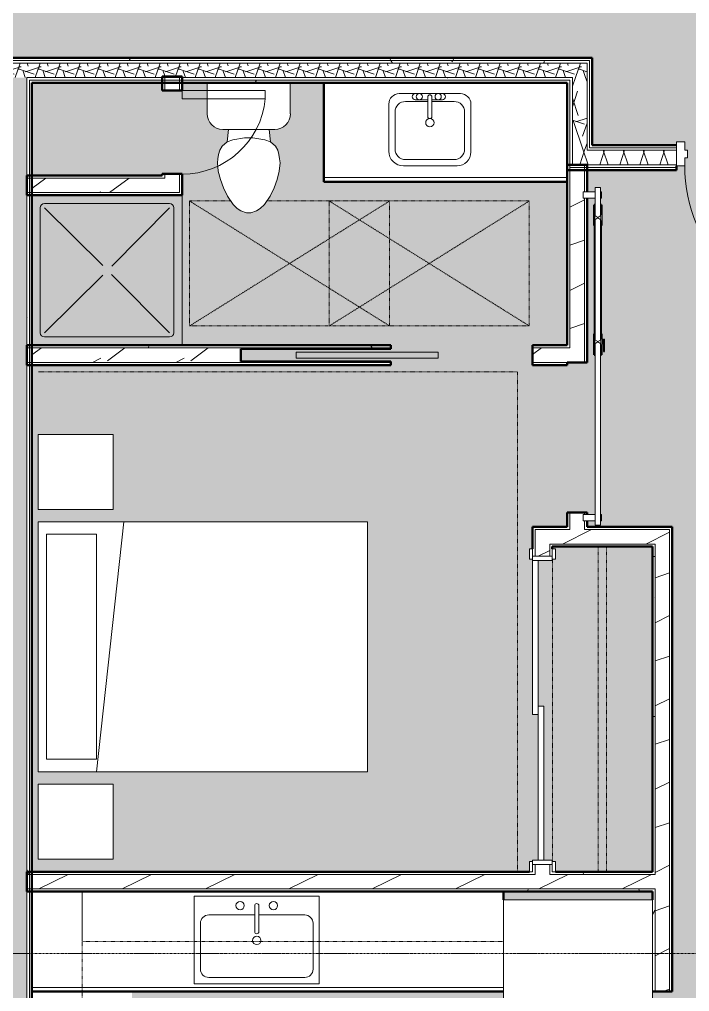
# Model space of a CAD drawing. Header units: inches. Extents: x -4292 to -464, y 9706 to 12474.
# Drawn here: x -3338.7 to -3178, y 10158 to 10391.4 of the extents above; entities that cross this region are included whole.
import ezdxf

# ---------------------------------------------------------------- set-up
doc = ezdxf.new("R2010")
doc.units = ezdxf.units.IN
doc.header["$MEASUREMENT"] = 0
doc.linetypes.add('Dash', pattern=[0.25, 0.125, -0.125])
doc.linetypes.add('Grid Line 1_2_', pattern=[0.875, 0.5, -0.125, 0.125, -0.125])
for name, color, linetype, lineweight in [('A-AREA-PATT-4', 254, 'Continuous', 9), ('A-DOOR-1', 7, 'Continuous', 9), ('A-DOOR-2', 90, 'Continuous', 20), ('A-DOOR-3', 50, 'Continuous', 13), ('A-DOOR-4', 250, 'Continuous', 50), ('A-DOOR-6', 31, 'Continuous', 9), ('A-DOOR-FRAM', 31, 'Continuous', 20), ('A-DOOR-FRAM-1', 90, 'Continuous', 20), ('A-GENM-HDLN-1', 7, 'Dash', 9), ('A-WALL', 113, 'Continuous', 13), ('A-WALL-2', 250, 'Continuous', 50), ('A-WALL-3', 50, 'Continuous', 13), ('A-WALL-PATT-1', 7, 'Continuous', 9), ('A-WALL-PATT-2', 8, 'Continuous', 9), ('A-WALL-PATT-5', 111, 'Continuous', 9), ('I-FURN-1', 7, 'Continuous', 9), ('I-FURN-HDLN-1', 7, 'Dash', 9), ('I-WALL-1', 2, 'Continuous', 50), ('P-SANR-FIXT-1', 7, 'Continuous', 9), ('Q-CASE-1', 250, 'Continuous', 50), ('Q-CASE-2', 7, 'Continuous', 9), ('Q-CASE-HDLN-1', 7, 'Dash', 9), ('Q-SPCQ-1', 7, 'Continuous', 9), ('S-GRID-1', 1, 'Grid Line 1_2_', 9)]:
    doc.layers.add(name, color=color, linetype=linetype, lineweight=lineweight)
doc.layers.add('A-AREA-PATT-6', color=254, linetype='Continuous', lineweight=9, transparency=1)
pattern_1 = [(0, (0, 0), (38.4, 9.6), [1.584, -27.216, 1.584, -27.216, -153.6]), (0, (0, 0), (38.4, 9.6), [-57.6, 1.584, -56.016, 1.584, -27.216, -67.2]), (0, (0, 0), (38.4, 9.6), [-144, 1.584, -17.616, 1.584, -46.416]), (120, (14.4, 4.8), (-27.513844, 28.4553755), [1.584, -27.216, 1.584, -27.216, -153.6]), (120, (14.4, 4.8), (-27.513844, 28.4553755), [-57.6, 1.584, -56.016, 1.584, -27.216, -67.2]), (120, (14.4, 4.8), (-27.513844, 28.4553755), [-144, 1.584, -17.616, 1.584, -46.416]), (240, (19.2, 24), (-10.886156, -38.0553755), [1.584, -27.216, 1.584, -27.216, -153.6]), (240, (19.2, 24), (-10.886156, -38.0553755), [-57.6, 1.584, -56.016, 1.584, -27.216, -67.2]), (240, (19.2, 24), (-10.886156, -38.0553755), [-144, 1.584, -17.616, 1.584, -46.416])]
pattern_2 = [(161.57, (0.6, 0.6), (-4.80033747, -0.00041462), [0, -34.152, 3.792, 0]), (18.43, (-0.6, 0.6), (-4.80033747, 0.00041462), [0, -34.152, 3.792, 0]), (108.43, (0.6, 0.6), (2.39913218, -12.00105099), [11.382, -26.562]), (71.57, (-0.6, 0.6), (2.39913218, 12.00105099), [11.382, -26.562])]
pattern_3 = [(216.87, (7.997, 19.992), (59.9755286, 39.9843071), [9.996, -89.964]), (206.565, (19.992, 13.994), (-19.991807, -19.992219), [22.352, -22.352]), (198.435, (19.992, 3.998), (-39.983821, -19.991955), [12.644, -50.576])]

msp = doc.modelspace()

# ---------------------------------------------------------------- hatches: boundary and pattern name
at = {"layer": 'A-AREA-PATT-4'}
h = msp.add_hatch(color=256, dxfattribs=at)
h.paths.add_polyline_path([(-3175.34, 9985.19), (-3137.31, 9985.19), (-3137.31, 9988.81), (-3140.12, 9988.81), (-3140.12, 10017.18), (-3141.07, 10017.18), (-3141.07, 10021.93), (-3140.12, 10021.93), (-3140.12, 10031.8), (-3156.25, 10031.8), (-3156.25, 10049.8), (-3152.25, 10049.8), (-3152.25, 10085.8), (-3156.25, 10085.8), (-3156.25, 10103.8), (-3140.12, 10103.8), (-3140.12, 10355.19), (-3141.12, 10355.19), (-3141.12, 10356.19), (-3143.12, 10356.19), (-3143.12, 10358.13), (-3143.75, 10358.13), (-3143.75, 10358.19), (-3178.5, 10358.19), (-3178.5, 10358.13), (-3179.12, 10358.13), (-3179.12, 10356.19), (-3181.12, 10356.19), (-3181.12, 10355.19), (-3202.57, 10355.19), (-3202.57, 10349.99), (-3200.63, 10349.99), (-3200.6, 10350.99), (-3199.38, 10350.99), (-3199.38, 10349.99), (-3199.1, 10349.99), (-3199.13, 10348.49), (-3199.38, 10348.49), (-3199.38, 10346.89), (-3199.13, 10346.89), (-3199.13, 10344.55), (-3198.95, 10344.55), (-3198.95, 10343.05), (-3199.13, 10343.05), (-3199.13, 10314.73), (-3198.95, 10314.73), (-3198.95, 10314.61), (-3198.88, 10314.56), (-3198.88, 10314.23), (-3198.63, 10314.23), (-3198.63, 10314.62), (-3198.38, 10314.57), (-3198.38, 10311.63), (-3198.63, 10311.69), (-3198.63, 10313.88), (-3198.88, 10313.83), (-3198.88, 10313.51), (-3198.95, 10313.51), (-3198.95, 10313.23), (-3199.13, 10313.23), (-3199.13, 10310.89), (-3199.38, 10310.89), (-3199.38, 10272.49), (-3199.1, 10272.49), (-3199.1, 10270.99), (-3199.38, 10270.99), (-3199.4, 10269.99), (-3200.63, 10269.99), (-3200.63, 10270.99), (-3202.57, 10270.99), (-3202.57, 10269.57), (-3182.12, 10269.57), (-3182.12, 10158.02), (-3186.87, 10158.02), (-3186.87, 10150.02), (-3222.62, 10150.02), (-3222.62, 10158.02), (-3311.72, 10158.02), (-3311.72, 10025.75), (-3304.22, 10025.75), (-3304.22, 10020.38), (-3308.97, 10020.38), (-3308.97, 10021), (-3335.72, 10021), (-3335.72, 9989.06), (-3308.97, 9989.06), (-3308.97, 9990.38), (-3304.22, 9990.38), (-3304.22, 9989.06), (-3177.12, 9989.06), (-3177.12, 10021.93), (-3171.07, 10021.93), (-3171.07, 10017.18), (-3172.37, 10017.18), (-3172.37, 9989.03), (-3175.34, 9989.03), (-3175.34, 9985.69)], flags=0)
h.paths.add_polyline_path([(-3170.32, 9990.03), (-3170.32, 10015.28), (-3160.82, 10015.28), (-3160.79, 10015.78), (-3160.33, 10015.78), (-3160.33, 10015.28), (-3144.06, 10015.28), (-3144.02, 10015.78), (-3143.34, 10015.78), (-3143.34, 10015.28), (-3142.32, 10015.28), (-3142.32, 9990.03), (-3169.32, 9990.03)], flags=0)
h.paths.add_polyline_path([(-3308.13, 9992.38), (-3334.13, 9992.38), (-3334.13, 10017.38), (-3308.13, 10017.38), (-3308.13, 9996.85)], flags=0)
h.paths.add_polyline_path([(-3229.21, 10029.31), (-3247.25, 10029.31), (-3247.25, 10113.31), (-3212.25, 10113.31), (-3212.25, 10107.31), (-3211.25, 10107.31), (-3211.25, 10035.31), (-3212.25, 10035.31), (-3212.25, 10029.31)], flags=0)
h.paths.add_polyline_path([(-3171.07, 10038.31), (-3196.25, 10038.37), (-3196.25, 10098.31), (-3166.25, 10098.31), (-3166.25, 10038.31)], flags=0)
h.paths.add_polyline_path([(-3215.02, 10180.02), (-3186.87, 10180.02), (-3186.87, 10182.02), (-3222.62, 10182.02), (-3222.62, 10180.02)], flags=0)
h.paths.add_polyline_path([(-3210.15, 10186.77), (-3186.87, 10186.77), (-3186.87, 10264.82), (-3210.9, 10264.82), (-3210.9, 10264.27), (-3210.15, 10264.27), (-3210.15, 10261.77), (-3210.9, 10261.77), (-3210.9, 10261.52), (-3214.27, 10261.52), (-3214.27, 10226.52), (-3212.9, 10226.52), (-3212.9, 10189.52), (-3210.9, 10189.52), (-3210.9, 10189.27), (-3210.15, 10189.27), (-3210.15, 10188.52)], flags=0)
h.paths.add_polyline_path([(-3334.25, 10186.77), (-3216.4, 10186.77), (-3216.4, 10189.27), (-3215.65, 10189.27), (-3215.65, 10189.52), (-3214.27, 10189.52), (-3214.27, 10224.52), (-3215.65, 10224.52), (-3215.65, 10261.77), (-3216.4, 10261.77), (-3216.4, 10264.27), (-3215.65, 10264.27), (-3215.65, 10269.57), (-3207.32, 10269.57), (-3207.32, 10272.99), (-3202.57, 10272.99), (-3202.57, 10272.49), (-3200.63, 10272.49), (-3200.63, 10310.89), (-3200.88, 10310.89), (-3200.88, 10346.89), (-3200.63, 10346.89), (-3200.63, 10348.49), (-3202.57, 10348.46), (-3202.57, 10308.99), (-3207.32, 10308.99), (-3207.32, 10308.4), (-3215.65, 10308.4), (-3215.65, 10313.15), (-3207.32, 10313.15), (-3207.32, 10352.41), (-3265.72, 10352.41), (-3265.72, 10376.14), (-3273.75, 10376.14), (-3273.75, 10368.69), (-3273.87, 10367.72), (-3274.25, 10366.83), (-3274.84, 10366.05), (-3275.61, 10365.46), (-3276.51, 10365.09), (-3277.55, 10364.96), (-3278.86, 10364.96), (-3278.51, 10361.94), (-3277.32, 10360.94), (-3276.76, 10359.94), (-3276.4, 10358.43), (-3276.31, 10357.93), (-3276.22, 10356.94), (-3276.4, 10354.95), (-3276.94, 10352.94), (-3277.66, 10350.94), (-3278.6, 10348.94), (-3279.98, 10346.94), (-3280.98, 10345.94), (-3281.85, 10345.44), (-3283.22, 10344.94), (-3284.34, 10344.98), (-3285.6, 10345.44), (-3286.46, 10345.94), (-3287.46, 10346.94), (-3288.85, 10348.94), (-3289.78, 10350.94), (-3290.51, 10352.94), (-3291.05, 10354.95), (-3291.22, 10356.94), (-3291.05, 10358.43), (-3290.96, 10358.94), (-3290.69, 10359.94), (-3290.12, 10360.94), (-3288.93, 10361.94), (-3288.59, 10364.96), (-3289.97, 10364.96), (-3290.94, 10365.09), (-3291.84, 10365.46), (-3292.61, 10366.05), (-3293.2, 10366.83), (-3293.57, 10367.72), (-3293.7, 10368.69), (-3293.7, 10376.14), (-3299.72, 10376.14), (-3299.72, 10374.28), (-3304.47, 10374.28), (-3304.47, 10376.14), (-3335.72, 10376.14), (-3335.72, 10353.9), (-3304.47, 10353.9), (-3304.47, 10354.28), (-3299.72, 10354.28), (-3299.72, 10349.15), (-3335.72, 10349.15), (-3335.72, 10313.15), (-3249.65, 10313.15), (-3249.65, 10312.28), (-3285.65, 10312.28), (-3285.65, 10309.28), (-3249.65, 10309.28), (-3249.65, 10308.4), (-3335.72, 10308.4), (-3335.72, 10186.77)], flags=0)
h.paths.add_polyline_path([(-3334.25, 10189.77), (-3334.25, 10207.77), (-3316.25, 10207.77), (-3316.25, 10189.77)], flags=0)
h.paths.add_polyline_path([(-3316.25, 10210.77), (-3334.25, 10210.77), (-3334.25, 10270.77), (-3255.25, 10270.77), (-3255.25, 10210.77), (-3257.36, 10210.77)], flags=0)
h.paths.add_polyline_path([(-3334.25, 10273.7), (-3334.25, 10291.7), (-3316.25, 10291.7), (-3316.25, 10273.7)], flags=0)
h.paths.add_polyline_path([(-3144.87, 10320.19), (-3144.87, 10356.19), (-3143.12, 10356.19), (-3143.12, 10320.19)], flags=0)
at = {"layer": 'A-AREA-PATT-6'}
h = msp.add_hatch(color=256, dxfattribs=at)
h.paths.add_polyline_path([(-2573.72, 10267.78), (-2609.72, 10267.78), (-2609.72, 10269.53), (-2573.72, 10269.53)], flags=0)
h.paths.add_polyline_path([(-2573.72, 11759), (-2609.72, 11759), (-2609.72, 11760.75), (-2573.72, 11760.75)], flags=0)
h.paths.add_polyline_path([(-2622.79, 10240.18), (-2589.26, 10240.18), (-2589.26, 10240.74), (-2587.26, 10240.74), (-2587.26, 10246.36), (-2573.72, 10246.36), (-2573.72, 10267.78), (-2571.97, 10267.78), (-2571.97, 10268.4), (-2570.72, 10268.4), (-2570.72, 10339.15), (-2571.97, 10339.15), (-2571.97, 10339.78), (-2573.72, 10339.78), (-2573.72, 10364.19), (-2493.57, 10364.19), (-2481.15, 10376.61), (-2481.68, 10377.14), (-2480.27, 10378.56), (-2478.9, 10377.19), (-2478.45, 10377.63), (-2477.17, 10376.35), (-2452.6, 10400.92), (-2453.88, 10402.2), (-2453.44, 10402.64), (-2454.81, 10404.01), (-2453.4, 10405.43), (-2452.87, 10404.9), (-2442.44, 10415.33), (-2453.18, 10426.07), (-2453.71, 10425.54), (-2455.12, 10426.95), (-2453.75, 10428.32), (-2454.2, 10428.76), (-2452.91, 10430.05), (-2477.49, 10454.62), (-2478.77, 10453.34), (-2479.21, 10453.78), (-2480.58, 10452.41), (-2481.99, 10453.82), (-2481.46, 10454.35), (-2490.13, 10463.01), (-2503.97, 10449.16), (-2508.22, 10449.16), (-2513.12, 10444.26), (-2513.12, 10449.16), (-2650.52, 10449.16), (-2650.52, 10470.39), (-2670.72, 10470.39), (-2670.72, 10469.64), (-2672.72, 10469.64), (-2672.72, 10471.58), (-2673.35, 10471.58), (-2673.35, 10473.39), (-2708.1, 10473.39), (-2708.1, 10471.58), (-2708.72, 10471.58), (-2708.72, 10469.64), (-2710.72, 10469.64), (-2710.72, 10470.39), (-2718.72, 10470.39), (-2718.72, 10469.64), (-2720.72, 10469.64), (-2720.72, 10471.58), (-2721.35, 10471.58), (-2721.35, 10473.39), (-2756.1, 10473.39), (-2756.1, 10471.58), (-2756.72, 10471.58), (-2756.72, 10469.64), (-2758.72, 10469.64), (-2758.72, 10470.39), (-2778.92, 10470.39), (-2778.92, 10449.44), (-3015.32, 10449.44), (-3015.32, 10470.39), (-3016.32, 10470.39), (-3016.32, 10470.64), (-3018.32, 10470.64), (-3018.32, 10472.58), (-3018.95, 10472.58), (-3018.95, 10473.39), (-3053.7, 10473.39), (-3053.7, 10472.58), (-3054.32, 10472.58), (-3054.32, 10470.64), (-3056.32, 10470.64), (-3056.32, 10470.39), (-3076.52, 10470.39), (-3076.52, 10449.44), (-3207.32, 10449.44), (-3207.32, 10470.39), (-3227.52, 10470.39), (-3227.52, 10470.64), (-3229.52, 10470.64), (-3229.52, 10472.58), (-3230.15, 10472.58), (-3230.15, 10473.39), (-3264.9, 10473.39), (-3264.9, 10472.58), (-3265.52, 10472.58), (-3265.52, 10470.64), (-3267.52, 10470.64), (-3267.52, 10470.39), (-3268.52, 10470.39), (-3268.52, 10449.16), (-3408.92, 10449.16), (-3408.92, 10851.39), (-3408.24, 10851.39), (-3408.24, 10852.89), (-3405.49, 10852.89), (-3405.49, 10869.57), (-3408.24, 10869.57), (-3408.24, 10871.07), (-3405.49, 10871.07), (-3405.49, 10889.26), (-3408.24, 10889.26), (-3408.24, 10890.76), (-3405.49, 10890.76), (-3405.49, 10908.94), (-3408.24, 10908.94), (-3408.24, 10910.44), (-3405.49, 10910.44), (-3405.49, 10928.62), (-3408.24, 10928.62), (-3408.24, 10930.12), (-3405.49, 10930.12), (-3405.49, 10948.31), (-3408.24, 10948.31), (-3408.24, 10949.81), (-3405.49, 10949.81), (-3405.49, 10967.99), (-3408.24, 10967.99), (-3408.24, 10969.49), (-3405.49, 10969.49), (-3405.49, 10987.67), (-3408.24, 10987.67), (-3408.24, 10989.17), (-3405.49, 10989.17), (-3405.49, 11007.36), (-3408.24, 11007.36), (-3408.24, 11008.86), (-3405.49, 11008.86), (-3405.49, 11027.04), (-3408.24, 11027.04), (-3408.24, 11028.54), (-3405.49, 11028.54), (-3405.49, 11046.73), (-3408.24, 11046.73), (-3408.24, 11048.23), (-3405.49, 11048.23), (-3405.49, 11066.41), (-3408.24, 11066.41), (-3408.24, 11067.91), (-3405.49, 11067.91), (-3405.49, 11086.29), (-3408.24, 11086.29), (-3408.24, 11087.79), (-3408.92, 11087.79), (-3408.92, 11649.61), (-3268.52, 11649.61), (-3268.52, 11628.39), (-3267.52, 11628.39), (-3267.52, 11628.14), (-3265.52, 11628.14), (-3265.52, 11626.2), (-3264.9, 11626.2), (-3264.9, 11625.39), (-3230.15, 11625.39), (-3230.15, 11626.2), (-3229.52, 11626.2), (-3229.52, 11628.14), (-3227.52, 11628.14), (-3227.52, 11628.39), (-3207.32, 11628.39), (-3207.32, 11649.34), (-3076.52, 11649.34), (-3076.52, 11628.39), (-3056.32, 11628.39), (-3056.32, 11628.14), (-3054.32, 11628.14), (-3054.32, 11626.2), (-3053.7, 11626.2), (-3053.7, 11625.39), (-3018.95, 11625.39), (-3018.95, 11626.2), (-3018.32, 11626.2), (-3018.32, 11628.14), (-3016.32, 11628.14), (-3016.32, 11628.39), (-3015.32, 11628.39), (-3015.32, 11649.34), (-2778.92, 11649.34), (-2778.92, 11628.39), (-2758.72, 11628.39), (-2758.72, 11629.14), (-2756.72, 11629.14), (-2756.72, 11627.2), (-2756.1, 11627.2), (-2756.1, 11625.39), (-2721.35, 11625.39), (-2721.35, 11627.2), (-2720.72, 11627.2), (-2720.72, 11629.14), (-2718.72, 11629.14), (-2718.72, 11628.39), (-2710.72, 11628.39), (-2710.72, 11629.14), (-2708.72, 11629.14), (-2708.72, 11627.2), (-2708.1, 11627.2), (-2708.1, 11625.39), (-2673.35, 11625.39), (-2673.35, 11627.2), (-2672.72, 11627.2), (-2672.72, 11629.14), (-2670.72, 11629.14), (-2670.72, 11628.39), (-2650.52, 11628.39), (-2650.52, 11649.61), (-2513.12, 11649.61), (-2513.12, 11654.52), (-2508.22, 11649.61), (-2503.97, 11649.61), (-2490.13, 11635.76), (-2481.46, 11644.43), (-2481.99, 11644.96), (-2480.58, 11646.37), (-2479.21, 11645), (-2478.77, 11645.44), (-2477.49, 11644.16), (-2452.91, 11668.73), (-2454.2, 11670.02), (-2453.75, 11670.46), (-2455.12, 11671.83), (-2453.71, 11673.24), (-2453.18, 11672.71), (-2442.44, 11683.45), (-2452.87, 11693.88), (-2453.4, 11693.35), (-2454.81, 11694.77), (-2453.44, 11696.14), (-2453.88, 11696.58), (-2452.6, 11697.86), (-2477.17, 11722.43), (-2478.45, 11721.15), (-2478.9, 11721.59), (-2480.27, 11720.22), (-2481.68, 11721.64), (-2481.15, 11722.17), (-2493.57, 11734.59), (-2573.72, 11734.59), (-2573.72, 11759), (-2571.97, 11759), (-2571.97, 11759.63), (-2570.72, 11759.63), (-2570.72, 11830.38), (-2571.97, 11830.38), (-2571.97, 11831), (-2573.72, 11831), (-2573.72, 11852.41), (-2587.26, 11852.41), (-2587.26, 11858.04), (-2589.26, 11858.04), (-2589.26, 11858.6), (-2625.26, 11858.6), (-2625.26, 11858.04), (-2627.26, 11858.04), (-2627.26, 11852.41), (-2634.92, 11852.41), (-2634.92, 11716.64), (-2736.7, 11716.64), (-2736.7, 11737.59), (-2737.7, 11737.59), (-2737.7, 11737.84), (-2739.7, 11737.84), (-2739.7, 11739.78), (-2740.32, 11739.78), (-2740.32, 11740.59), (-2775.07, 11740.59), (-2775.07, 11739.78), (-2775.7, 11739.78), (-2775.7, 11737.84), (-2777.7, 11737.84), (-2777.7, 11737.59), (-2797.9, 11737.59), (-2797.9, 11716.64), (-3072.92, 11716.64), (-3072.92, 11737.59), (-3093.12, 11737.59), (-3093.12, 11736.84), (-3095.12, 11736.84), (-3095.12, 11738.78), (-3095.75, 11738.78), (-3095.75, 11740.59), (-3130.5, 11740.59), (-3130.5, 11738.78), (-3131.12, 11738.78), (-3131.12, 11736.84), (-3133.12, 11736.84), (-3133.12, 11737.59), (-3141.12, 11737.59), (-3141.12, 11736.84), (-3143.12, 11736.84), (-3143.12, 11738.78), (-3143.75, 11738.78), (-3143.75, 11740.59), (-3178.5, 11740.59), (-3178.5, 11738.78), (-3179.12, 11738.78), (-3179.12, 11736.84), (-3181.12, 11736.84), (-3181.12, 11737.59), (-3201.32, 11737.59), (-3201.32, 11716.64), (-3418.52, 11716.64), (-3418.52, 11747.19), (-3455.52, 11747.19), (-3455.52, 11746.44), (-3457.52, 11746.44), (-3457.52, 11748.38), (-3458.15, 11748.38), (-3458.15, 11750.19), (-3492.9, 11750.19), (-3492.9, 11748.38), (-3493.52, 11748.38), (-3493.52, 11746.44), (-3495.52, 11746.44), (-3495.52, 11747.19), (-3498.92, 11747.19), (-3498.92, 11726.99), (-3499.17, 11726.99), (-3499.17, 11724.99), (-3501.11, 11724.99), (-3501.11, 11724.36), (-3501.92, 11724.36), (-3501.92, 11689.61), (-3501.11, 11689.61), (-3501.11, 11688.99), (-3499.17, 11688.99), (-3499.17, 11686.99), (-3498.92, 11686.99), (-3498.92, 11685.99), (-3477.97, 11685.99), (-3477.97, 11551.36), (-3479.87, 11551.36), (-3479.87, 11515.24), (-3486.06, 11515.24), (-3486.06, 11466.74), (-3479.87, 11466.74), (-3479.87, 11430.61), (-3607, 11430.61), (-3607, 11436.24), (-3609, 11436.24), (-3609, 11436.8), (-3645, 11436.8), (-3645, 11436.24), (-3647, 11436.24), (-3647, 11430.61), (-3662.12, 11430.61), (-3662.12, 11378.79), (-3652.72, 11378.79), (-3652.72, 11379.54), (-3650.72, 11379.54), (-3650.72, 11377.6), (-3650.1, 11377.6), (-3650.1, 11375.79), (-3615.35, 11375.79), (-3615.35, 11377.6), (-3614.72, 11377.6), (-3614.72, 11379.54), (-3612.72, 11379.54), (-3612.72, 11378.79), (-3477.97, 11378.79), (-3477.97, 11027.19), (-3498.92, 11027.19), (-3498.92, 11006.99), (-3499.17, 11006.99), (-3499.17, 11004.99), (-3501.11, 11004.99), (-3501.11, 11004.36), (-3501.92, 11004.36), (-3501.92, 10969.61), (-3501.11, 10969.61), (-3501.11, 10968.99), (-3499.17, 10968.99), (-3499.17, 10966.99), (-3498.92, 10966.99), (-3498.92, 10965.99), (-3477.97, 10965.99), (-3477.97, 10710.39), (-3498.92, 10710.39), (-3498.92, 10709.39), (-3499.17, 10709.39), (-3499.17, 10707.39), (-3501.11, 10707.39), (-3501.11, 10706.76), (-3501.92, 10706.76), (-3501.92, 10672.01), (-3501.11, 10672.01), (-3501.11, 10671.39), (-3499.17, 10671.39), (-3499.17, 10669.39), (-3498.92, 10669.39), (-3498.92, 10649.19), (-3477.97, 10649.19), (-3477.97, 10412.79), (-3498.92, 10412.79), (-3498.92, 10392.59), (-3499.17, 10392.59), (-3499.17, 10390.59), (-3501.11, 10390.59), (-3501.11, 10389.96), (-3501.92, 10389.96), (-3501.92, 10355.21), (-3501.11, 10355.21), (-3501.11, 10354.59), (-3499.17, 10354.59), (-3499.17, 10352.59), (-3498.92, 10352.59), (-3498.92, 10351.59), (-3496.92, 10351.59), (-3496.92, 10352.34), (-3494.92, 10352.34), (-3494.92, 10350.4), (-3494.3, 10350.4), (-3494.3, 10348.59), (-3459.55, 10348.59), (-3459.55, 10350.4), (-3458.92, 10350.4), (-3458.92, 10352.34), (-3456.92, 10352.34), (-3456.92, 10351.59), (-3418.52, 10351.59), (-3418.52, 10382.14), (-3201.32, 10382.14), (-3201.32, 10361.19), (-3181.12, 10361.19), (-3181.12, 10361.94), (-3179.12, 10361.94), (-3179.12, 10360), (-3178.5, 10360), (-3178.5, 10358.19), (-3143.75, 10358.19), (-3143.75, 10360), (-3143.12, 10360), (-3143.12, 10361.94), (-3141.12, 10361.94), (-3141.12, 10361.19), (-3133.12, 10361.19), (-3133.12, 10361.94), (-3131.12, 10361.94), (-3131.12, 10360), (-3130.5, 10360), (-3130.5, 10358.19), (-3095.75, 10358.19), (-3095.75, 10360), (-3095.12, 10360), (-3095.12, 10361.94), (-3093.12, 10361.94), (-3093.12, 10361.19), (-3072.92, 10361.19), (-3072.92, 10382.14), (-2797.9, 10382.14), (-2797.9, 10361.19), (-2777.7, 10361.19), (-2777.7, 10360.94), (-2775.7, 10360.94), (-2775.7, 10359), (-2775.07, 10359), (-2775.07, 10358.19), (-2740.32, 10358.19), (-2740.32, 10359), (-2739.7, 10359), (-2739.7, 10360.94), (-2737.7, 10360.94), (-2737.7, 10361.19), (-2736.7, 10361.19), (-2736.7, 10382.14), (-2634.92, 10382.14), (-2634.92, 10246.36), (-2637.92, 10246.36), (-2637.92, 10240.18), (-2634.51, 10240.18), (-2634.49, 10246.36), (-2627.26, 10246.36), (-2627.26, 10240.74), (-2625.26, 10240.74), (-2625.26, 10240.18)], flags=0)
h.paths.add_polyline_path([(-2609.72, 10338.03), (-2609.72, 10339.78), (-2573.72, 10339.78), (-2573.72, 10338.03), (-2595.23, 10338.03)], flags=0)
h.paths.add_polyline_path([(-2573.72, 11829.25), (-2609.72, 11829.25), (-2609.72, 11831), (-2573.72, 11831)], flags=0)
at = {"layer": 'A-WALL-PATT-1'}
h = msp.add_hatch(dxfattribs=at)
h.set_pattern_fill('FP_1', color=256, style=0, pattern_type=2)
h.set_pattern_definition(pattern_1)
h.paths.add_polyline_path([(-3215.65, 10312.53), (-3207.32, 10312.53), (-3207.32, 10313.15), (-3215.65, 10313.15)], flags=0)
h.paths.add_polyline_path([(-3285.65, 10312.53), (-3249.65, 10312.53), (-3249.65, 10313.15), (-3335.72, 10313.15), (-3335.72, 10312.53)], flags=0)
h = msp.add_hatch(dxfattribs=at)
h.set_pattern_fill('FP_1', color=256, style=0, pattern_type=2)
h.set_pattern_definition(pattern_1)
h.paths.add_polyline_path([(-3186.25, 10158.02), (-3186.25, 10182.65), (-3186.87, 10182.65), (-3186.87, 10158.02)], flags=0)
h.paths.add_polyline_path([(-3186.25, 10186.15), (-3186.25, 10264.82), (-3186.87, 10264.82), (-3186.87, 10186.15)], flags=0)
h = msp.add_hatch(dxfattribs=at)
h.set_pattern_fill('FP_1', color=256, style=0, pattern_type=2)
h.set_pattern_definition(pattern_1)
h.paths.add_polyline_path([(-3222.62, 10186.15), (-3215.02, 10186.15), (-3215.02, 10186.77), (-3335.72, 10186.77), (-3335.72, 10186.15), (-3229.21, 10186.15)], flags=0)
h.paths.add_polyline_path([(-3211.52, 10186.15), (-3186.87, 10186.15), (-3186.87, 10186.77), (-3211.52, 10186.77)], flags=0)
h = msp.add_hatch(dxfattribs=at)
h.set_pattern_fill('FP_1', color=256, style=0, pattern_type=2)
h.set_pattern_definition(pattern_1)
h.paths.add_polyline_path([(-3186.87, 10182.02), (-3186.87, 10182.65), (-3335.72, 10182.65), (-3335.72, 10182.02), (-3215.02, 10182.02)], flags=0)
at = {"layer": 'A-WALL-PATT-2'}
h = msp.add_hatch(dxfattribs=at)
h.set_pattern_fill('FP_2', color=256, style=0, pattern_type=2)
h.set_pattern_definition(pattern_3)
h.paths.add_polyline_path([(-3206.7, 10268.94), (-3203.2, 10268.94), (-3203.2, 10270.99), (-3203.48, 10270.99), (-3203.48, 10272.49), (-3203.2, 10272.49), (-3203.2, 10272.99), (-3206.7, 10272.99), (-3206.7, 10269.57)], flags=0)
h.paths.add_polyline_path([(-3206.7, 10308.99), (-3203.2, 10308.99), (-3203.2, 10348.49), (-3203.48, 10348.49), (-3203.48, 10349.99), (-3203.2, 10349.99), (-3203.2, 10356.44), (-3206.7, 10356.44), (-3206.7, 10309.03)], flags=0)
h = msp.add_hatch(dxfattribs=at)
h.set_pattern_fill('FP_2', color=256, style=0, pattern_type=2)
h.set_pattern_definition(pattern_3)
h.paths.add_polyline_path([(-3300.35, 10349.78), (-3300.35, 10353.28), (-3335.72, 10353.28), (-3335.72, 10349.78), (-3311.9, 10349.78)], flags=0)
h = msp.add_hatch(dxfattribs=at)
h.set_pattern_fill('FP_2', color=256, style=0, pattern_type=2)
h.set_pattern_definition(pattern_3)
h.paths.add_polyline_path([(-3207.32, 10308.99), (-3206.7, 10309.04), (-3206.7, 10312.53), (-3215.65, 10312.53), (-3215.65, 10309.03), (-3207.32, 10309.03)], flags=0)
h.paths.add_polyline_path([(-3335.72, 10309.03), (-3249.65, 10309.03), (-3249.65, 10309.28), (-3285.65, 10309.28), (-3285.65, 10312.28), (-3249.65, 10312.28), (-3249.65, 10312.53), (-3335.72, 10312.52), (-3335.72, 10309.03)], flags=0)
h = msp.add_hatch(dxfattribs=at)
h.set_pattern_fill('FP_2', color=256, style=0, pattern_type=2)
h.set_pattern_definition(pattern_3)
h.paths.add_polyline_path([(-3215.02, 10186.15), (-3211.52, 10186.15), (-3211.52, 10188.52), (-3215.02, 10188.52), (-3215.02, 10186.77)], flags=0)
h.paths.add_polyline_path([(-3215.02, 10262.52), (-3211.52, 10262.52), (-3211.52, 10268.94), (-3215.02, 10268.94)], flags=0)
h = msp.add_hatch(dxfattribs=at)
h.set_pattern_fill('FP_2', color=256, style=0, pattern_type=2)
h.set_pattern_definition(pattern_3)
h.paths.add_polyline_path([(-3186.25, 10265.44), (-3182.75, 10265.44), (-3182.75, 10268.94), (-3211.52, 10268.94), (-3211.52, 10265.44), (-3201.64, 10265.44)], flags=0)
h = msp.add_hatch(dxfattribs=at)
h.set_pattern_fill('FP_2', color=256, style=0, pattern_type=2)
h.set_pattern_definition(pattern_3)
h.paths.add_polyline_path([(-3182.75, 10158.02), (-3182.75, 10265.44), (-3186.25, 10265.44), (-3186.25, 10158.02)], flags=0)
h = msp.add_hatch(dxfattribs=at)
h.set_pattern_fill('FP_2', color=256, style=0, pattern_type=2)
h.set_pattern_definition(pattern_3)
h.paths.add_polyline_path([(-3229.21, 10182.65), (-3186.25, 10182.65), (-3186.25, 10186.15), (-3336.97, 10186.15), (-3336.97, 10182.65), (-3312.72, 10182.65)], flags=0)
at = {"layer": 'A-WALL-PATT-5'}
h = msp.add_hatch(dxfattribs=at)
h.set_pattern_fill('FP_1', color=256, style=0, pattern_type=2)
h.set_pattern_definition(pattern_1)
h.paths.add_polyline_path([(-3284.34, 10381.51), (-3201.32, 10381.51), (-3201.32, 10382.14), (-3341.72, 10382.14), (-3341.72, 10381.51), (-3336.97, 10381.51)], flags=0)
h = msp.add_hatch(dxfattribs=at)
h.set_pattern_fill('FP_1', color=256, style=0, pattern_type=2)
h.set_pattern_definition(pattern_1)
h.paths.add_polyline_path([(-3201.95, 10380.89), (-3201.95, 10381.51), (-3341.1, 10381.51), (-3341.1, 10380.89), (-3202.57, 10380.89)], flags=0)
h = msp.add_hatch(dxfattribs=at)
h.set_pattern_fill('FP_66', color=256, style=0, pattern_type=2)
h.set_pattern_definition(pattern_2)
h.paths.add_polyline_path([(-3265.72, 10377.39), (-3202.57, 10377.41), (-3202.57, 10380.89), (-3340.47, 10380.89), (-3340.47, 10377.39), (-3284.34, 10377.39)], flags=0)
h = msp.add_hatch(dxfattribs=at)
h.set_pattern_fill('FP_66', color=256, style=0, pattern_type=2)
h.set_pattern_definition(pattern_2)
h.paths.add_polyline_path([(-3336.97, 9988.81), (-3336.97, 10377.39), (-3340.47, 10377.39), (-3340.47, 9988.81), (-3339.47, 9988.81)], flags=0)
h = msp.add_hatch(dxfattribs=at)
h.set_pattern_fill('FP_1', color=256, style=0, pattern_type=2)
h.set_pattern_definition(pattern_1)
h.paths.add_polyline_path([(-3336.97, 10376.76), (-3206.07, 10376.77), (-3206.07, 10377.39), (-3336.97, 10377.39)], flags=0)
h = msp.add_hatch(dxfattribs=at)
h.set_pattern_fill('FP_1', color=256, style=0, pattern_type=2)
h.set_pattern_definition(pattern_1)
h.paths.add_polyline_path([(-3336.35, 9988.81), (-3336.35, 10182.65), (-3336.97, 10182.65), (-3336.97, 9988.81)], flags=0)
h.paths.add_polyline_path([(-3336.97, 10186.15), (-3336.35, 10186.15), (-3336.35, 10376.76), (-3336.97, 10376.76), (-3336.97, 10204.44)], flags=0)
h = msp.add_hatch(dxfattribs=at)
h.set_pattern_fill('FP_1', color=256, style=0, pattern_type=2)
h.set_pattern_definition(pattern_1)
h.paths.add_polyline_path([(-3336.35, 10376.14), (-3206.7, 10376.14), (-3206.7, 10376.76), (-3336.35, 10376.76)], flags=0)
h = msp.add_hatch(dxfattribs=at)
h.set_pattern_fill('FP_66', color=256, style=0, pattern_type=2)
h.set_pattern_definition(pattern_2)
h.paths.add_polyline_path([(-3203.2, 10359.94), (-3202.57, 10359.94), (-3202.57, 10377.39), (-3206.07, 10377.39), (-3206.07, 10359.94)], flags=0)
h = msp.add_hatch(dxfattribs=at)
h.set_pattern_fill('FP_1', color=256, style=0, pattern_type=2)
h.set_pattern_definition(pattern_1)
h.paths.add_polyline_path([(-3335.72, 9988.81), (-3335.72, 10182.65), (-3336.35, 10182.65), (-3336.35, 9988.81)], flags=0)
h.paths.add_polyline_path([(-3336.35, 10186.15), (-3335.72, 10186.15), (-3335.72, 10376.14), (-3336.35, 10376.14), (-3336.35, 10204.44)], flags=0)
h = msp.add_hatch(dxfattribs=at)
h.set_pattern_fill('FP_66', color=256, style=0, pattern_type=2)
h.set_pattern_definition(pattern_2)
h.paths.add_polyline_path([(-3181.12, 10356.44), (-3181.12, 10359.94), (-3206.07, 10359.94), (-3206.07, 10356.44), (-3201.64, 10356.44)], flags=0)
h.paths.add_polyline_path([(-3133.12, 10356.44), (-3133.12, 10359.94), (-3141.12, 10359.94), (-3141.12, 10356.44), (-3134.12, 10356.44)], flags=0)
h.paths.add_polyline_path([(-3091.39, 10356.44), (-3068.17, 10356.44), (-3068.17, 10359.94), (-3093.12, 10359.94), (-3093.12, 10356.44)], flags=0)
h = msp.add_hatch(dxfattribs=at)
h.set_pattern_fill('FP_1', color=256, style=0, pattern_type=2)
h.set_pattern_definition(pattern_1)
h.paths.add_polyline_path([(-3181.12, 10359.94), (-3181.12, 10360.56), (-3202.57, 10360.56), (-3202.57, 10359.94), (-3201.64, 10359.94)], flags=0)
h.paths.add_polyline_path([(-3141.12, 10359.94), (-3133.12, 10359.94), (-3133.12, 10360.56), (-3141.12, 10360.56), (-3141.12, 10360)], flags=0)
h.paths.add_polyline_path([(-3077.6, 10359.94), (-3071.67, 10359.94), (-3071.67, 10360.56), (-3093.12, 10360.56), (-3093.12, 10359.94), (-3091.39, 10359.94)], flags=0)

# ---------------------------------------------------------------- linework, layer by layer
at = {"layer": 'A-DOOR-1'}
for p, q in [((-3198.88, 10314.68), (-3198.95, 10314.68)), ((-3198.95, 10313.43), (-3198.88, 10313.43)), ((-3198.88, 10314.61), (-3198.88, 10314.68)), ((-3198.88, 10314.68), (-3198.88, 10314.43)), ((-3198.88, 10314.43), (-3198.88, 10313.68)), ((-3198.63, 10314.31), (-3198.88, 10314.31)), ((-3198.63, 10314.31), (-3198.88, 10314.31)), ((-3198.88, 10313.81), (-3198.63, 10313.81)), ((-3198.88, 10313.81), (-3198.63, 10313.81)), ((-3198.88, 10313.68), (-3198.88, 10313.43)), ((-3198.88, 10313.43), (-3198.88, 10313.51)), ((-3198.38, 10314.62), (-3198.63, 10314.62)), ((-3198.38, 10314.58), (-3198.63, 10314.58)), ((-3198.63, 10313.49), (-3198.63, 10314.55)), ((-3198.38, 10313.49), (-3198.63, 10313.49)), ((-3198.38, 10314.55), (-3198.38, 10313.49)), ((-3198.63, 10311.61), (-3198.38, 10311.61)), ((-3216.4, 10264.27), (-3215.65, 10264.27)), ((-3216.4, 10261.77), (-3216.4, 10264.27)), ((-3215.65, 10264.27), (-3215.65, 10261.77)), ((-3210.9, 10264.27), (-3210.15, 10264.27)), ((-3210.9, 10261.77), (-3210.9, 10264.27)), ((-3210.15, 10264.27), (-3210.15, 10261.77)), ((-3215.65, 10261.77), (-3216.4, 10261.77)), ((-3210.15, 10261.77), (-3210.9, 10261.77)), ((-3216.4, 10189.27), (-3215.65, 10189.27)), ((-3216.4, 10186.77), (-3216.4, 10189.27)), ((-3215.65, 10189.27), (-3215.65, 10186.77)), ((-3210.9, 10189.27), (-3210.15, 10189.27)), ((-3210.9, 10186.77), (-3210.9, 10189.27)), ((-3210.15, 10189.27), (-3210.15, 10186.77)), ((-3215.65, 10186.77), (-3216.4, 10186.77)), ((-3210.15, 10186.77), (-3210.9, 10186.77))]:
    msp.add_line(p, q, dxfattribs=at)
msp.add_arc((-3299.72, 10374.28), 20.07, 270, 354.2799, dxfattribs=at)
for points in [[(-3198.63, 10314.57), (-3198.63, 10314.59), (-3198.63, 10314.61), (-3198.63, 10314.62)], [(-3198.38, 10314.62), (-3198.38, 10314.61), (-3198.38, 10314.59), (-3198.38, 10314.57)]]:
    msp.add_open_spline(points, degree=3, dxfattribs=at)
for points, knots in [([(-3198.63, 10311.62), (-3198.63, 10311.62), (-3198.63, 10311.6), (-3198.63, 10311.64), (-3198.63, 10311.96), (-3198.63, 10312.28), (-3198.63, 10312.63), (-3198.63, 10313.04), (-3198.63, 10313.49)], [0.4885654, 0.4885654, 0.4885654, 0.4885654, 0.4969616, 0.5563887, 0.6054888, 0.6485379, 0.6854273, 0.722227, 0.722227, 0.722227, 0.722227]), ([(-3198.38, 10313.49), (-3198.38, 10313.04), (-3198.38, 10312.63), (-3198.38, 10312.28), (-3198.38, 10311.96), (-3198.38, 10311.64), (-3198.38, 10311.6), (-3198.38, 10311.62), (-3198.38, 10311.62)], [-0.722227, -0.722227, -0.722227, -0.722227, -0.6854273, -0.6485379, -0.6054888, -0.5563887, -0.4969616, -0.4885654, -0.4885654, -0.4885654, -0.4885654])]:
    msp.add_open_spline(points, degree=3, knots=knots, dxfattribs=at)
at = {"layer": 'A-DOOR-2'}
for p, q in [((-3299.72, 10374.28), (-3279.76, 10374.28)), ((-3299.72, 10374.28), (-3299.72, 10372.28)), ((-3279.76, 10374.28), (-3279.76, 10372.28)), ((-3299.72, 10372.28), (-3279.76, 10372.28)), ((-3272.31, 10311.53), (-3272.31, 10310.03)), ((-3238.31, 10311.53), (-3272.31, 10311.53)), ((-3238.31, 10310.03), (-3238.31, 10311.53)), ((-3272.31, 10310.03), (-3238.31, 10310.03)), ((-3215.65, 10261.52), (-3214.27, 10261.52)), ((-3215.65, 10224.52), (-3215.65, 10261.52)), ((-3214.27, 10261.52), (-3214.27, 10224.52)), ((-3214.27, 10226.52), (-3212.9, 10226.52)), ((-3214.27, 10189.52), (-3214.27, 10226.52)), ((-3212.9, 10226.52), (-3212.9, 10189.52)), ((-3214.27, 10224.52), (-3215.65, 10224.52)), ((-3212.9, 10189.52), (-3214.27, 10189.52))]:
    msp.add_line(p, q, dxfattribs=at)
at = {"layer": 'A-DOOR-3'}
for p, q in [((-3200.63, 10350.99), (-3200.63, 10344.23)), ((-3200.63, 10350.99), (-3200, 10350.99)), ((-3200, 10350.99), (-3199.38, 10350.99)), ((-3199.38, 10344.22), (-3199.38, 10350.99)), ((-3200.63, 10349.99), (-3203.48, 10349.99)), ((-3203.48, 10349.99), (-3203.48, 10348.49)), ((-3203.48, 10348.49), (-3200.63, 10348.49)), ((-3199.1, 10349.99), (-3199.38, 10349.99)), ((-3199.38, 10348.49), (-3199.1, 10348.49)), ((-3199.1, 10348.49), (-3199.1, 10349.99)), ((-3199.96, 10343.81), (-3200.71, 10344.28)), ((-3200.71, 10343.78), (-3200.71, 10344.28)), ((-3200.71, 10343.28), (-3200.71, 10343.78)), ((-3200.71, 10343.28), (-3199.96, 10343.75)), ((-3199.27, 10344.28), (-3200.02, 10343.81)), ((-3200.02, 10343.75), (-3199.27, 10343.28)), ((-3198.95, 10344.55), (-3199.27, 10344.55)), ((-3199.27, 10344.55), (-3199.27, 10343.05)), ((-3198.95, 10344.55), (-3198.95, 10343.05)), ((-3200.88, 10341.89), (-3200.88, 10315.89)), ((-3200.63, 10343.34), (-3200.63, 10314.44)), ((-3199.38, 10314.43), (-3199.38, 10343.35)), ((-3199.27, 10343.05), (-3198.95, 10343.05)), ((-3199.13, 10315.89), (-3199.13, 10341.89)), ((-3199.96, 10314.02), (-3200.71, 10314.49)), ((-3200.71, 10313.99), (-3200.71, 10314.49)), ((-3200.71, 10313.49), (-3200.71, 10313.99)), ((-3200.71, 10313.49), (-3199.96, 10313.96)), ((-3200.63, 10313.55), (-3200.63, 10269.99)), ((-3199.27, 10314.49), (-3200.02, 10314.02)), ((-3200.02, 10313.96), (-3199.27, 10313.49)), ((-3199.38, 10269.99), (-3199.38, 10313.56)), ((-3199.27, 10314.73), (-3198.95, 10314.73)), ((-3199.27, 10314.73), (-3199.27, 10313.23)), ((-3198.95, 10314.73), (-3198.95, 10313.23)), ((-3198.95, 10313.23), (-3199.27, 10313.23)), ((-3200.63, 10272.49), (-3203.48, 10272.49)), ((-3203.48, 10272.49), (-3203.48, 10270.99)), ((-3199.1, 10272.49), (-3199.38, 10272.49)), ((-3199.1, 10270.99), (-3199.1, 10272.49)), ((-3203.48, 10270.99), (-3200.63, 10270.99)), ((-3200, 10269.99), (-3200.63, 10269.99)), ((-3199.38, 10269.99), (-3200, 10269.99)), ((-3199.38, 10270.99), (-3199.1, 10270.99))]:
    msp.add_line(p, q, dxfattribs=at)
at = {"layer": 'A-DOOR-4'}
for p, q in [((-3200.88, 10346.89), (-3200.62, 10346.89)), ((-3200.88, 10341.89), (-3200.88, 10346.89)), ((-3199.38, 10346.89), (-3199.13, 10346.89)), ((-3199.13, 10346.89), (-3199.13, 10344.55)), ((-3200.62, 10341.89), (-3200.88, 10341.89)), ((-3199.13, 10341.89), (-3199.38, 10341.89)), ((-3199.13, 10343.05), (-3199.13, 10341.89)), ((-3200.88, 10315.89), (-3200.62, 10315.89)), ((-3200.88, 10310.89), (-3200.88, 10315.89)), ((-3199.38, 10315.89), (-3199.13, 10315.89)), ((-3199.13, 10315.89), (-3199.13, 10314.73)), ((-3199.13, 10313.23), (-3199.13, 10310.89)), ((-3200.6, 10310.89), (-3200.88, 10310.89)), ((-3199.13, 10310.89), (-3199.4, 10310.89))]:
    msp.add_line(p, q, dxfattribs=at)
at = {"layer": 'A-DOOR-6'}
msp.add_arc((-3143.12, 10356.19), 36, 180, 270, dxfattribs=at)
at = {"layer": 'A-DOOR-FRAM'}
for p, q in [((-3181.12, 10361.94), (-3179.12, 10361.94)), ((-3181.12, 10356.19), (-3181.12, 10361.94)), ((-3179.12, 10361.94), (-3179.12, 10360)), ((-3179.12, 10360), (-3178.5, 10360)), ((-3178.5, 10360), (-3178.5, 10358.13)), ((-3179.12, 10358.13), (-3179.12, 10356.19)), ((-3178.5, 10358.13), (-3179.12, 10358.13)), ((-3179.12, 10356.19), (-3181.12, 10356.19))]:
    msp.add_line(p, q, dxfattribs=at)
at = {"layer": 'A-DOOR-FRAM-1'}
for p, q in [((-3215.65, 10262.52), (-3210.9, 10262.52)), ((-3215.65, 10261.52), (-3215.65, 10262.52)), ((-3210.9, 10262.52), (-3210.9, 10261.52)), ((-3210.9, 10261.52), (-3215.65, 10261.52)), ((-3215.65, 10188.52), (-3215.65, 10189.52)), ((-3215.65, 10189.52), (-3210.9, 10189.52)), ((-3210.9, 10188.52), (-3215.65, 10188.52)), ((-3210.9, 10189.52), (-3210.9, 10188.52))]:
    msp.add_line(p, q, dxfattribs=at)
at = {"layer": 'A-GENM-HDLN-1'}
for p, q in [((-3249.92, 10317.78), (-3297.92, 10347.78)), ((-3249.92, 10347.78), (-3297.92, 10317.78)), ((-3297.92, 10317.78), (-3297.92, 10347.78)), ((-3297.92, 10347.78), (-3288.05, 10347.78)), ((-3279.4, 10347.78), (-3249.92, 10347.78)), ((-3216.42, 10317.78), (-3264.42, 10347.78)), ((-3216.42, 10347.78), (-3264.42, 10317.78)), ((-3264.42, 10317.78), (-3264.42, 10347.78)), ((-3264.42, 10347.78), (-3216.42, 10347.78)), ((-3249.92, 10347.78), (-3249.92, 10317.78)), ((-3216.42, 10347.78), (-3216.42, 10317.78)), ((-3249.92, 10317.78), (-3297.92, 10317.78)), ((-3216.42, 10317.78), (-3264.42, 10317.78))]:
    msp.add_line(p, q, dxfattribs=at)
at = {"layer": 'A-WALL'}
for p, q in [((-3341.1, 10381.51), (-3201.95, 10381.51)), ((-3201.95, 10360.56), (-3201.95, 10381.51)), ((-3417.27, 10380.89), (-3202.57, 10380.89)), ((-3202.57, 10359.94), (-3202.57, 10380.89)), ((-3336.97, 10377.39), (-3336.97, 9988.81)), ((-3336.97, 10377.39), (-3206.07, 10377.39)), ((-3336.35, 10376.76), (-3336.35, 9988.81)), ((-3336.35, 10376.76), (-3206.7, 10376.76)), ((-3206.7, 10355.81), (-3206.7, 10376.76)), ((-3206.07, 10356.44), (-3206.07, 10377.39)), ((-3181.12, 10359.94), (-3202.57, 10359.94)), ((-3181.12, 10360.56), (-3201.95, 10360.56)), ((-3181.12, 10355.81), (-3206.7, 10355.81)), ((-3181.12, 10356.44), (-3206.07, 10356.44))]:
    msp.add_line(p, q, dxfattribs=at)
at = {"layer": 'A-WALL-2'}
for p, q in [((-3304.47, 10377.66), (-3304.47, 10374.28)), ((-3299.72, 10377.66), (-3304.47, 10377.66)), ((-3299.72, 10374.28), (-3299.72, 10377.66)), ((-3304.47, 10374.28), (-3299.72, 10374.28)), ((-3207.32, 10356.44), (-3207.32, 10313.15)), ((-3202.57, 10356.44), (-3207.32, 10356.44)), ((-3202.57, 10349.99), (-3202.57, 10356.44)), ((-3304.47, 10353.9), (-3336.97, 10353.9)), ((-3336.97, 10353.9), (-3336.97, 10349.15)), ((-3304.47, 10354.28), (-3304.47, 10353.9)), ((-3299.72, 10354.28), (-3304.47, 10354.28)), ((-3299.72, 10353.9), (-3299.72, 10354.28)), ((-3299.72, 10349.78), (-3299.72, 10353.9)), ((-3336.97, 10349.15), (-3299.72, 10349.15)), ((-3299.72, 10349.15), (-3299.72, 10349.78)), ((-3202.57, 10308.99), (-3202.57, 10348.49)), ((-3249.65, 10313.15), (-3336.97, 10313.15)), ((-3336.97, 10313.15), (-3336.97, 10308.4)), ((-3285.65, 10309.28), (-3285.65, 10312.28)), ((-3285.65, 10312.28), (-3249.65, 10312.28)), ((-3249.65, 10312.28), (-3249.65, 10313.15)), ((-3207.32, 10313.15), (-3215.65, 10313.15)), ((-3215.65, 10313.15), (-3215.65, 10308.4)), ((-3249.65, 10309.28), (-3285.65, 10309.28)), ((-3249.65, 10308.4), (-3249.65, 10309.28)), ((-3207.32, 10308.99), (-3202.57, 10308.99)), ((-3207.32, 10308.4), (-3207.32, 10308.99)), ((-3336.97, 10308.4), (-3249.65, 10308.4)), ((-3215.65, 10308.4), (-3207.32, 10308.4)), ((-3207.32, 10272.99), (-3207.32, 10269.57)), ((-3202.57, 10272.99), (-3207.32, 10272.99)), ((-3202.57, 10272.49), (-3202.57, 10272.99)), ((-3215.65, 10269.57), (-3215.65, 10264.27)), ((-3215.02, 10269.57), (-3215.65, 10269.57)), ((-3210.9, 10269.57), (-3215.02, 10269.57)), ((-3207.32, 10269.57), (-3210.9, 10269.57)), ((-3202.57, 10269.57), (-3202.57, 10270.99)), ((-3182.12, 10269.57), (-3202.57, 10269.57)), ((-3182.12, 10268.94), (-3182.12, 10269.57)), ((-3182.12, 10264.82), (-3182.12, 10268.94)), ((-3210.9, 10264.27), (-3210.9, 10264.82)), ((-3210.9, 10264.82), (-3186.87, 10264.82)), ((-3186.87, 10264.82), (-3186.87, 10186.77)), ((-3182.12, 10158.02), (-3182.12, 10264.82)), ((-3216.4, 10186.77), (-3336.97, 10186.77)), ((-3336.97, 10186.77), (-3336.97, 10182.02)), ((-3186.87, 10186.77), (-3210.15, 10186.77)), ((-3336.97, 10182.02), (-3186.87, 10182.02)), ((-3186.87, 10182.02), (-3186.87, 10180.02)), ((-3186.87, 10158.02), (-3182.12, 10158.02))]:
    msp.add_line(p, q, dxfattribs=at)
at = {"layer": 'A-WALL-3'}
for p, q in [((-3303.85, 10374.28), (-3303.85, 10377.66)), ((-3300.35, 10374.28), (-3300.35, 10377.66)), ((-3206.7, 10312.53), (-3206.7, 10356.44)), ((-3203.2, 10349.99), (-3203.2, 10356.44)), ((-3303.85, 10353.28), (-3336.97, 10353.28)), ((-3303.85, 10353.9), (-3303.85, 10354.28)), ((-3303.85, 10353.28), (-3303.85, 10353.9)), ((-3303.85, 10353.9), (-3303.85, 10353.28)), ((-3300.35, 10353.9), (-3300.35, 10354.28)), ((-3300.35, 10353.9), (-3300.35, 10353.28)), ((-3300.35, 10353.28), (-3300.35, 10349.78)), ((-3300.35, 10349.78), (-3336.97, 10349.78)), ((-3203.2, 10308.99), (-3203.2, 10348.49)), ((-3336.97, 10312.53), (-3249.65, 10312.53)), ((-3215.65, 10312.53), (-3207.32, 10312.53)), ((-3206.7, 10312.53), (-3207.32, 10312.53)), ((-3336.97, 10309.03), (-3249.65, 10309.03)), ((-3215.65, 10309.03), (-3207.32, 10309.03)), ((-3207.32, 10308.99), (-3207.32, 10309.03)), ((-3206.7, 10269.57), (-3206.7, 10272.99)), ((-3203.2, 10272.49), (-3203.2, 10272.99)), ((-3215.02, 10262.52), (-3215.02, 10268.94)), ((-3215.02, 10268.94), (-3211.52, 10268.94)), ((-3211.52, 10268.94), (-3210.9, 10268.94)), ((-3206.7, 10268.94), (-3210.9, 10268.94)), ((-3206.7, 10269.57), (-3206.7, 10268.94)), ((-3203.2, 10269.57), (-3203.2, 10270.99)), ((-3203.2, 10269.57), (-3203.2, 10268.94)), ((-3182.75, 10268.94), (-3203.2, 10268.94)), ((-3182.75, 10268.94), (-3182.75, 10265.44)), ((-3211.52, 10262.52), (-3211.52, 10265.44)), ((-3211.52, 10265.44), (-3210.9, 10265.44)), ((-3186.25, 10265.44), (-3210.9, 10265.44)), ((-3186.25, 10265.44), (-3186.25, 10264.82)), ((-3186.25, 10264.82), (-3186.25, 10186.15)), ((-3182.75, 10265.44), (-3182.75, 10264.82)), ((-3182.75, 10264.82), (-3182.75, 10158.02)), ((-3215.02, 10186.77), (-3215.02, 10188.52)), ((-3211.52, 10186.77), (-3211.52, 10188.52)), ((-3215.02, 10186.15), (-3336.97, 10186.15)), ((-3215.02, 10186.77), (-3215.02, 10186.15)), ((-3211.52, 10186.77), (-3211.52, 10186.15)), ((-3186.87, 10186.15), (-3211.52, 10186.15)), ((-3186.87, 10186.15), (-3186.25, 10186.15)), ((-3186.87, 10182.65), (-3336.97, 10182.65)), ((-3186.87, 10182.65), (-3186.25, 10182.65)), ((-3186.25, 10182.65), (-3186.25, 10158.02))]:
    msp.add_line(p, q, dxfattribs=at)
at = {"layer": 'I-FURN-1'}
for p, q in [((-3334.25, 10291.7), (-3316.25, 10291.7)), ((-3334.25, 10273.7), (-3334.25, 10291.7)), ((-3316.25, 10291.7), (-3316.25, 10273.7)), ((-3316.25, 10273.7), (-3334.25, 10273.7)), ((-3334.25, 10270.77), (-3255.25, 10270.77)), ((-3334.25, 10210.77), (-3334.25, 10270.77)), ((-3320.25, 10210.77), (-3313.67, 10270.77)), ((-3255.25, 10270.77), (-3255.25, 10210.77)), ((-3332.25, 10267.77), (-3320.25, 10267.77)), ((-3332.25, 10267.77), (-3332.25, 10213.77)), ((-3320.25, 10267.77), (-3320.25, 10213.77)), ((-3332.25, 10213.77), (-3320.25, 10213.77)), ((-3255.25, 10210.77), (-3334.25, 10210.77)), ((-3334.25, 10207.77), (-3316.25, 10207.77)), ((-3334.25, 10189.77), (-3334.25, 10207.77)), ((-3316.25, 10207.77), (-3316.25, 10189.77)), ((-3316.25, 10189.77), (-3334.25, 10189.77))]:
    msp.add_line(p, q, dxfattribs=at)
at = {"layer": 'I-FURN-HDLN-1'}
for p, q in [((-3334.25, 10306.77), (-3219.25, 10306.77)), ((-3219.25, 10306.77), (-3219.25, 10186.77))]:
    msp.add_line(p, q, dxfattribs=at)
at = {"layer": 'I-WALL-1'}
for p, q in [((-3201.32, 10382.14), (-3418.52, 10382.14)), ((-3201.32, 10361.19), (-3201.32, 10382.14)), ((-3335.72, 9988.81), (-3335.72, 10376.14)), ((-3335.72, 10376.14), (-3207.32, 10376.14)), ((-3207.32, 10376.14), (-3207.32, 10355.19)), ((-3181.12, 10361.19), (-3201.32, 10361.19)), ((-3181.12, 10355.19), (-3181.12, 10356.19)), ((-3207.32, 10355.19), (-3181.12, 10355.19))]:
    msp.add_line(p, q, dxfattribs=at)
at = {"layer": 'P-SANR-FIXT-1'}
for p, q in [((-3293.7, 10376.14), (-3293.7, 10368.69)), ((-3273.75, 10368.69), (-3273.75, 10376.14)), ((-3232.93, 10373.54), (-3247.62, 10373.54)), ((-3232.93, 10373.54), (-3247.62, 10373.54)), ((-3240.78, 10371.66), (-3246.12, 10371.66)), ((-3237.28, 10373.54), (-3243.78, 10373.54)), ((-3243.78, 10372.04), (-3240.78, 10372.04)), ((-3240.78, 10372.78), (-3240.78, 10368.04)), ((-3239.78, 10372.78), (-3239.78, 10368.04)), ((-3239.78, 10372.04), (-3237.28, 10372.04)), ((-3234.43, 10371.66), (-3239.78, 10371.66)), ((-3250.12, 10371.04), (-3250.12, 10359.72)), ((-3250.12, 10371.04), (-3250.12, 10359.72)), ((-3230.43, 10359.54), (-3230.43, 10371.04)), ((-3230.43, 10359.54), (-3230.43, 10371.04)), ((-3248.62, 10369.16), (-3248.62, 10360.22)), ((-3231.93, 10360.22), (-3231.93, 10369.16)), ((-3289.97, 10364.96), (-3277.47, 10364.96)), ((-3288.59, 10364.96), (-3288.93, 10361.94)), ((-3278.86, 10364.96), (-3278.51, 10361.94)), ((-3288.93, 10361.94), (-3287.56, 10362.44)), ((-3287.56, 10362.44), (-3284.72, 10362.94)), ((-3284.72, 10362.94), (-3282.72, 10362.94)), ((-3282.72, 10362.94), (-3279.89, 10362.44)), ((-3279.89, 10362.44), (-3278.51, 10361.94)), ((-3290.96, 10358.94), (-3290.69, 10359.94)), ((-3290.69, 10359.94), (-3290.12, 10360.94)), ((-3290.12, 10360.94), (-3288.93, 10361.94)), ((-3278.51, 10361.94), (-3277.32, 10360.94)), ((-3277.32, 10360.94), (-3276.76, 10359.94)), ((-3276.76, 10359.94), (-3276.49, 10358.94)), ((-3291.22, 10356.94), (-3291.14, 10357.93)), ((-3291.14, 10357.93), (-3290.96, 10358.94)), ((-3276.49, 10358.94), (-3276.31, 10357.93)), ((-3276.31, 10357.93), (-3276.22, 10356.94)), ((-3246.12, 10357.72), (-3234.43, 10357.72)), ((-3291.05, 10354.95), (-3291.22, 10356.94)), ((-3276.22, 10356.94), (-3276.4, 10354.95)), ((-3246.62, 10356.22), (-3233.76, 10356.22)), ((-3246.62, 10356.22), (-3233.76, 10356.22)), ((-3290.51, 10352.94), (-3291.05, 10354.95)), ((-3289.78, 10350.94), (-3290.51, 10352.94)), ((-3276.94, 10352.94), (-3277.66, 10350.94)), ((-3276.4, 10354.95), (-3276.94, 10352.94)), ((-3288.85, 10348.94), (-3289.78, 10350.94)), ((-3277.66, 10350.94), (-3278.6, 10348.94)), ((-3299.72, 10313.15), (-3299.72, 10349.15)), ((-3287.46, 10346.94), (-3288.85, 10348.94)), ((-3278.6, 10348.94), (-3279.98, 10346.94)), ((-3333.72, 10316.15), (-3333.72, 10346.15)), ((-3332.72, 10347.15), (-3302.72, 10347.15)), ((-3318.73, 10332.26), (-3332.72, 10346.15)), ((-3316.59, 10332.14), (-3302.72, 10346.15)), ((-3301.72, 10346.15), (-3301.72, 10316.15)), ((-3286.46, 10345.94), (-3287.46, 10346.94)), ((-3285.6, 10345.44), (-3286.46, 10345.94)), ((-3280.98, 10345.94), (-3281.85, 10345.44)), ((-3279.98, 10346.94), (-3280.98, 10345.94)), ((-3284.22, 10344.94), (-3285.6, 10345.44)), ((-3283.22, 10344.94), (-3284.22, 10344.94)), ((-3281.85, 10345.44), (-3283.22, 10344.94)), ((-3318.7, 10330.01), (-3332.72, 10316.15)), ((-3316.61, 10330.15), (-3302.72, 10316.15)), ((-3302.72, 10315.15), (-3332.72, 10315.15)), ((-3296.8, 10159.9), (-3296.8, 10180.9)), ((-3296.8, 10180.9), (-3266.8, 10180.9)), ((-3266.8, 10180.9), (-3266.8, 10159.9)), ((-3282.3, 10178.65), (-3282.3, 10172.4)), ((-3281.3, 10178.65), (-3281.3, 10172.4)), ((-3293.3, 10176.4), (-3282.3, 10176.4)), ((-3281.3, 10176.4), (-3270.3, 10176.4)), ((-3295.3, 10163.4), (-3295.3, 10174.4)), ((-3268.3, 10174.4), (-3268.3, 10163.4)), ((-3266.8, 10159.9), (-3296.8, 10159.9)), ((-3270.3, 10161.4), (-3293.3, 10161.4))]:
    msp.add_line(p, q, dxfattribs=at)
for centre, radius, start, end in [((-3247.62, 10371.04), 2.5, 90, 180), ((-3247.62, 10371.04), 2.5, 90, 180), ((-3246.12, 10369.16), 2.5, 90, 180), ((-3243.78, 10372.79), 0.75, 90, 270), ((-3242.78, 10372.79), 0.75, 0, 180), ((-3242.78, 10372.79), 0.75, 180, 0), ((-3240.28, 10372.78), 0.5, 0, 180), ((-3238.28, 10372.79), 0.75, 0, 180), ((-3238.28, 10372.79), 0.75, 180, 0), ((-3237.28, 10372.79), 0.75, 270, 90), ((-3234.43, 10369.16), 2.5, 0, 90), ((-3232.93, 10371.04), 2.5, 0, 90), ((-3232.93, 10371.04), 2.5, 0, 90), ((-3289.97, 10368.69), 3.73, 180, 270), ((-3277.47, 10368.69), 3.73, 270, 0), ((-3240.28, 10366.57), 1, 0, 180), ((-3240.28, 10368.04), 0.5, 180, 0), ((-3240.28, 10366.57), 1, 180, 0), ((-3246.12, 10360.22), 2.5, 180, 270), ((-3234.43, 10360.22), 2.5, 270, 0), ((-3246.62, 10359.72), 3.5, 180, 270), ((-3246.62, 10359.72), 3.5, 180, 270), ((-3233.76, 10359.54), 3.32, 270, 0), ((-3233.76, 10359.54), 3.32, 270, 0), ((-3332.72, 10346.15), 1, 90, 180), ((-3302.72, 10346.15), 1, 0, 90), ((-3332.72, 10316.15), 1, 180, 270), ((-3302.72, 10316.15), 1, 270, 0), ((-3285.8, 10178.65), 1, 0, 180), ((-3285.8, 10178.65), 1, 180, 0), ((-3281.8, 10178.65), 0.5, 0, 180), ((-3277.8, 10178.65), 1, 0, 180), ((-3277.8, 10178.65), 1, 180, 0), ((-3293.3, 10174.4), 2, 90, 180), ((-3270.3, 10174.4), 2, 0, 90), ((-3281.8, 10170.3), 1, 0, 180), ((-3281.8, 10172.4), 0.5, 180, 0), ((-3281.8, 10170.3), 1, 180, 0), ((-3293.3, 10163.4), 2, 180, 270), ((-3270.3, 10163.4), 2, 270, 0)]:
    msp.add_arc(centre, radius, start, end, dxfattribs=at)
at = {"layer": 'Q-CASE-1'}
for p, q in [((-3265.72, 10352.41), (-3265.72, 10376.14)), ((-3207.32, 10352.41), (-3265.72, 10352.41)), ((-3222.62, 10182.02), (-3222.62, 10180.02)), ((-3222.62, 10158.02), (-3335.72, 10158.02))]:
    msp.add_line(p, q, dxfattribs=at)
at = {"layer": 'Q-CASE-2'}
for p, q in [((-3265.72, 10353.41), (-3265.72, 10376.14)), ((-3265.72, 10352.41), (-3265.72, 10353.41)), ((-3265.72, 10353.41), (-3207.32, 10353.41)), ((-3207.32, 10353.41), (-3265.72, 10353.41)), ((-3207.32, 10352.41), (-3265.72, 10352.41)), ((-3222.62, 10182.02), (-3222.62, 10180.02)), ((-3335.72, 10159.02), (-3222.62, 10159.02)), ((-3222.62, 10159.02), (-3335.72, 10159.02)), ((-3222.62, 10158.02), (-3335.72, 10158.02))]:
    msp.add_line(p, q, dxfattribs=at)
at = {"layer": 'Q-CASE-HDLN-1'}
for p, q in [((-3210.87, 10264.82), (-3186.87, 10264.82)), ((-3210.87, 10264.27), (-3210.87, 10264.82)), ((-3199.87, 10186.77), (-3199.87, 10264.82)), ((-3197.87, 10186.77), (-3197.87, 10264.82)), ((-3186.87, 10264.82), (-3186.87, 10186.77)), ((-3210.87, 10189.27), (-3210.87, 10261.77)), ((-3186.87, 10186.77), (-3210.15, 10186.77)), ((-3323.72, 10182.02), (-3335.72, 10182.02)), ((-3335.72, 10182.02), (-3335.72, 10025.75)), ((-3323.72, 10025.75), (-3323.72, 10182.02)), ((-3222.62, 10182.02), (-3323.72, 10182.02)), ((-3323.72, 10182.02), (-3323.72, 10170.02)), ((-3222.62, 10170.02), (-3222.62, 10182.02)), ((-3323.72, 10170.02), (-3222.62, 10170.02))]:
    msp.add_line(p, q, dxfattribs=at)
at = {"layer": 'Q-SPCQ-1'}
for p, q in [((-3186.87, 10180.02), (-3222.62, 10180.02)), ((-3222.62, 10180.02), (-3222.62, 10150.02)), ((-3186.87, 10150.02), (-3186.87, 10180.02))]:
    msp.add_line(p, q, dxfattribs=at)
at = {"layer": 'S-GRID-1'}
msp.add_line((-464.45, 10167.19), (-4232.19, 10167.19), dxfattribs=at)

doc.saveas('drawing.dxf')
